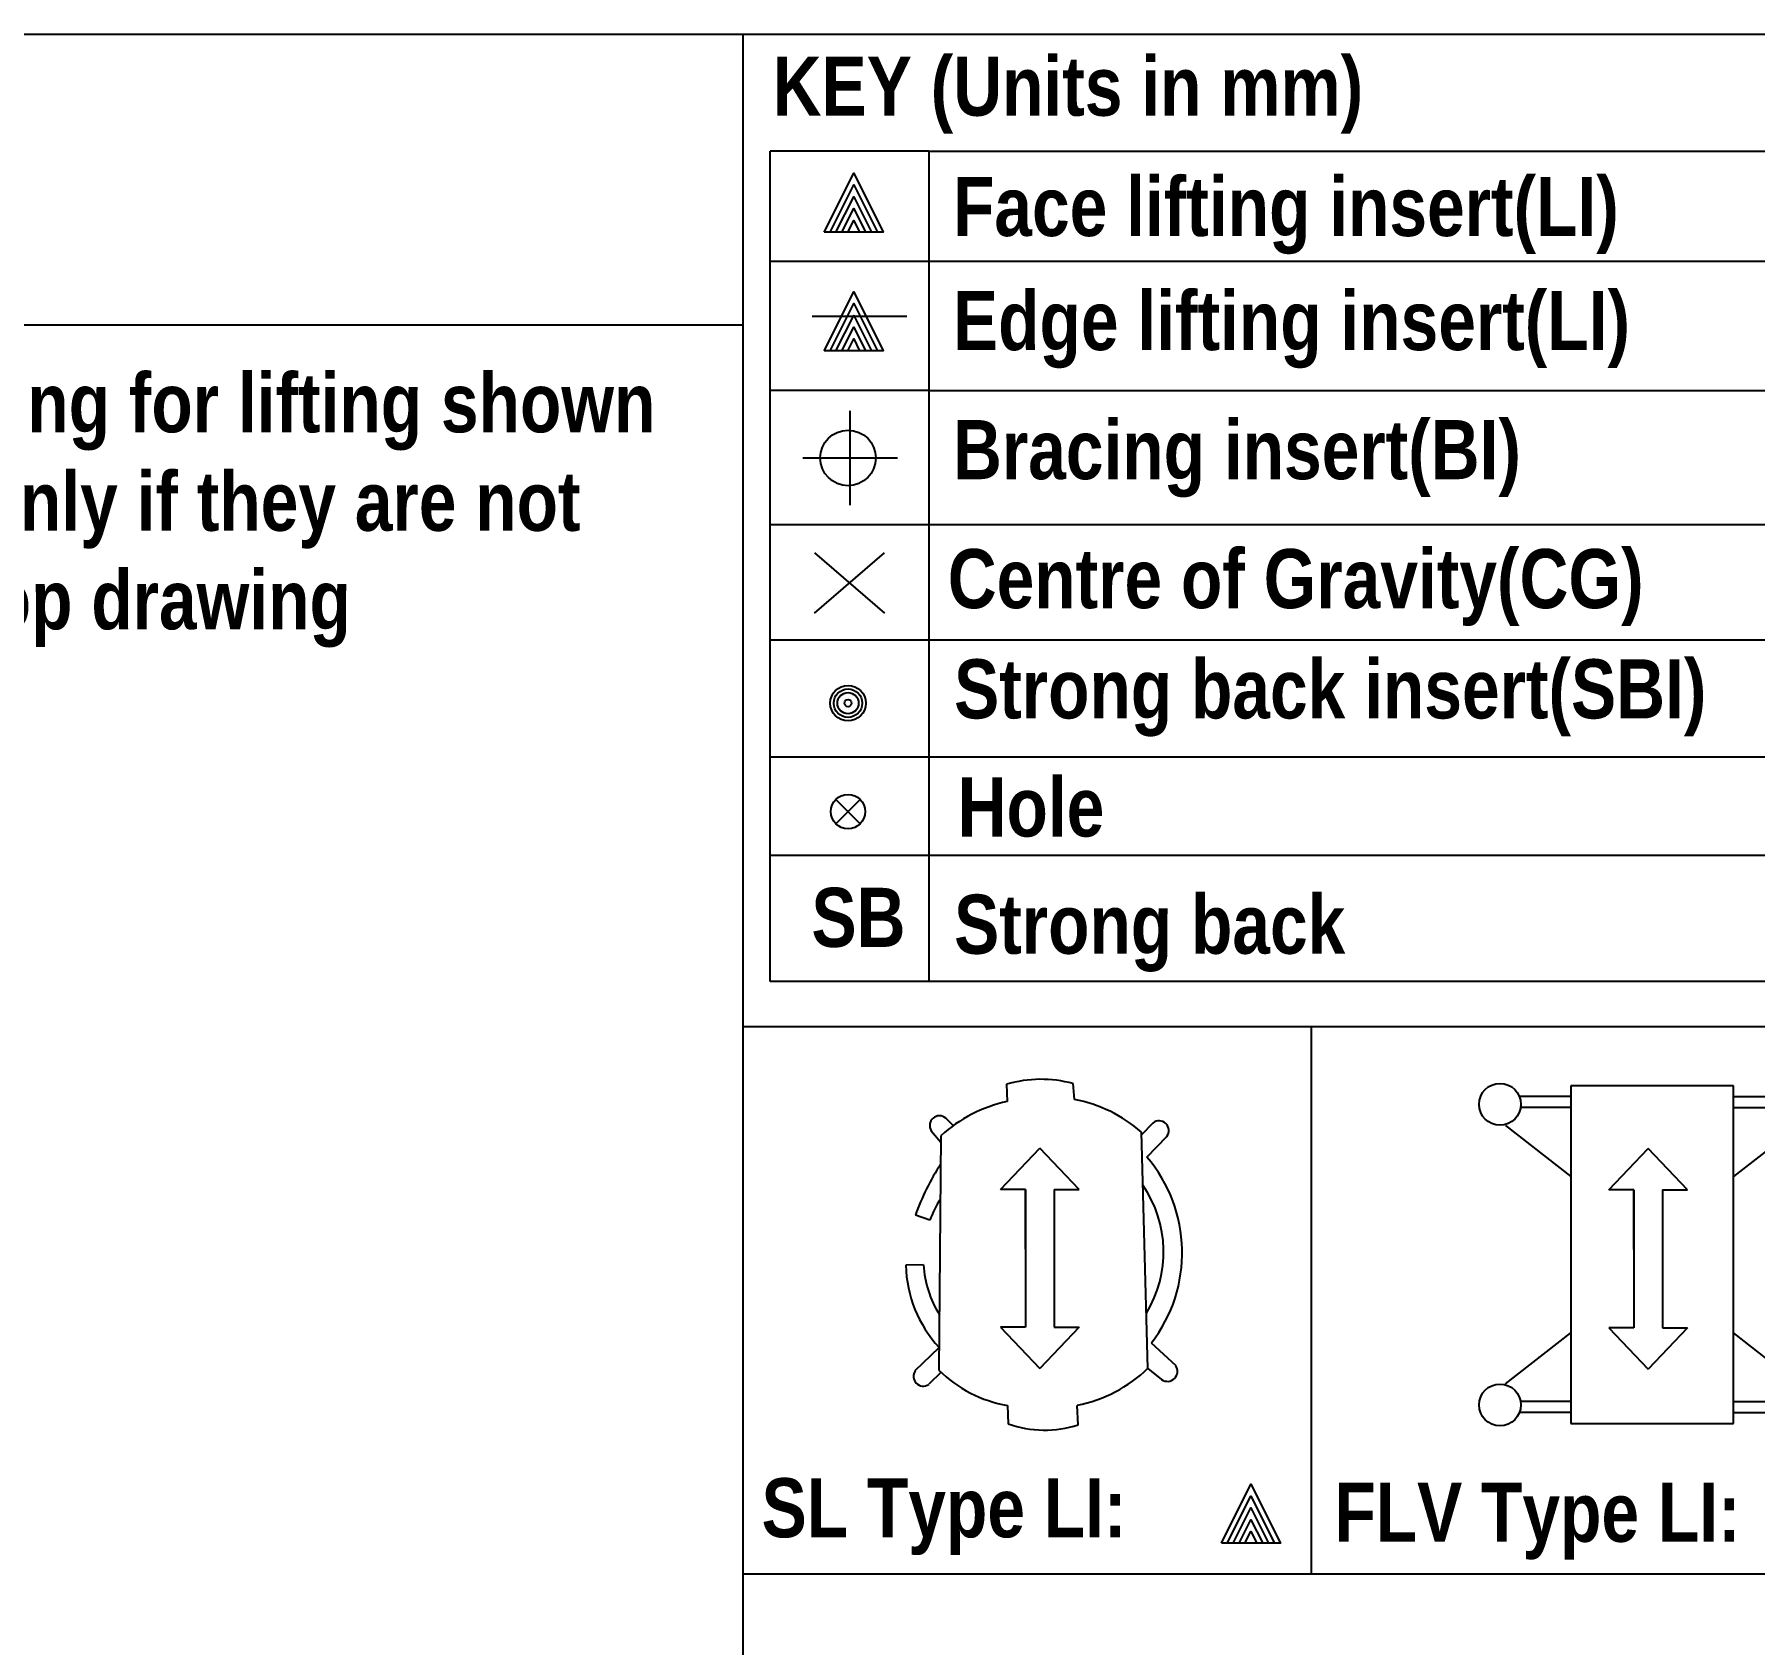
# Model space of a CAD drawing. Header units: millimetres. Extents: x 0 to 16589, y 0 to 10791.
# Drawn here: x 9669 to 14221, y 6529 to 10791 of the extents above; entities that cross this region are included whole.
import ezdxf

# ---------------------------------------------------------------- set-up
doc = ezdxf.new("R2010")
doc.units = ezdxf.units.MM
doc.header["$LTSCALE"] = 4
for name, color, linetype in [('background', 7, 'Continuous'), ('drawing', 7, 'Continuous'), ('inserts', 7, 'Continuous')]:
    doc.layers.add(name, color=color, linetype=linetype)
doc.styles.get("Standard").update_dxf_attribs({"font": 'techb___.ttf', "height": 200})

# ---------------------------------------------------------------- blocks, each defined once
blk = doc.blocks.new('A$C65BF2067')
at = {"layer": 'background'}
blk.add_line((-480.9, 0), (521.6, 0), dxfattribs=at)
blk = doc.blocks.new('SLtype')
at = {"layer": 'drawing', "color": 0}
for p, q in [((40.9, 288.2), (41.5, 273.6)), ((98.3, 275.3), (97.3, 288.8)), ((-22.8, 248.9), (-14.7, 239.1)), ((-4.1, 253.2), (-10.5, 259.6)), ((160.5, 47.8), (155, 247.8)), ((164.7, 255.4), (155.1, 245.4)), ((-14.6, 244.7), (-16.4, 46.3)), ((35.8, 199.3), (69.1, 234.2)), ((102.3, 199.3), (69.1, 234.2)), ((159.6, 226.6), (176.5, 244.1)), ((57, 199.3), (35.8, 199.3)), ((57, 148.8), (57, 199.3)), ((57, 199.3), (57, 82.6)), ((81.1, 199.3), (81.1, 82.6)), ((81.1, 199.3), (102.3, 199.3)), ((-24, 173.1), (-36.2, 177.4)), ((-29.4, 135.4), (-44.3, 135)), ((57, 82.6), (35.8, 82.6)), ((35.8, 82.6), (69.1, 47.7)), ((102.3, 82.6), (69.1, 47.7)), ((81.1, 82.6), (102.3, 82.6)), ((-36.3, 45.9), (-16.2, 65.5)), ((163.4, 69.3), (184, 50.1)), ((-14.5, 44.5), (-24.9, 34.3)), ((160.5, 47.8), (172.1, 38.4)), ((41.7, 16.4), (42.4, 1)), ((101.5, 0), (100.8, 16.5))]:
    blk.add_line(p, q, dxfattribs=at)
for centre, radius, start, end in [((70.1, 189.7), 102.7, 74.6353, 106.5323), ((68, 153.1), 123.4, 102.428, 132.0661), ((76.6, 158.6), 118.7, 48.6073, 79.4486), ((-15.9, 253.3), 8.2, 49.388, 212.6908), ((170, 249.1), 8.2, 322.6879, 129.5399), ((159.4, 107.8), 207.6, 147.0687, 160.3973), ((64.7, 145.6), 124.8, 322.2987, 40.462), ((62.4, 141.4), 92, 147.3467, 159.8597), ((74.2, 146.3), 99.6, 328.6031, 34.5228), ((62.3, 137.6), 106.6, 181.3968, 222.5834), ((62.4, 141.4), 92, 183.7717, 211.6538), ((-29.6, 41), 8.19, 144.418, 304.6791), ((59.6, 122.8), 107.8, 225.2161, 260.4549), ((77, 134.6), 120.4, 281.4091, 313.906), ((177, 45.3), 8.5, 234.6524, 34.0091), ((73.4, 85.7), 90.2, 249.9022, 288.1699)]:
    blk.add_arc(centre, radius, start, end, dxfattribs=at)
blk = doc.blocks.new('flv')
at = {"layer": 'inserts'}
for p, q in [((0, 276.7), (-42.9, 276.7)), ((0, 285.9), (0, 0)), ((137.7, 285.9), (0, 285.9)), ((137.7, 0), (137.7, 285.9)), ((137.7, 276.7), (180.6, 276.7)), ((0, 267.4), (-42.9, 267.4)), ((137.7, 267.4), (180.6, 267.4)), ((-55.2, 252.3), (0, 209)), ((192.9, 252.3), (137.7, 209)), ((-55.2, 33.6), (0, 76.9)), ((192.9, 33.6), (137.7, 76.9)), ((0, 18.6), (-42.9, 18.6)), ((137.7, 18.6), (180.6, 18.6)), ((0, 9.3), (-42.9, 9.3)), ((0, 0), (137.7, 0)), ((137.7, 9.3), (180.6, 9.3))]:
    blk.add_line(p, q, dxfattribs=at)
for centre in [(-59.9, 270.2), (197.6, 270.2), (-59.9, 15.8), (197.6, 15.8)]:
    blk.add_circle(centre, 17.7, dxfattribs=at)
blk = doc.blocks.new('FlvTyp')
at = {"layer": 'drawing', "color": 0}
for p, q in [((32.2, 197.8), (65.4, 232.7)), ((98.6, 197.8), (65.4, 232.7)), ((53.3, 197.8), (32.2, 197.8)), ((53.3, 147.3), (53.3, 197.8)), ((53.3, 197.8), (53.3, 81.1)), ((77.5, 197.8), (77.5, 81.1)), ((77.5, 197.8), (98.6, 197.8)), ((53.3, 81.1), (32.2, 81.1)), ((32.2, 81.1), (65.4, 46.2)), ((98.6, 81.1), (65.4, 46.2)), ((77.5, 81.1), (98.6, 81.1))]:
    blk.add_line(p, q, dxfattribs=at)
blk.add_blockref('flv', (0, 0), dxfattribs=at)

msp = doc.modelspace()

# ---------------------------------------------------------------- linework, layer by layer
at = {"layer": 'background'}
for p, q in [((11543.22, 10791.15), (11543.22, 0)), ((12035.45, 10481.74), (11615.61, 10481.74)), ((11615.61, 8284.02), (11615.61, 10481.74)), ((12035.45, 10481.74), (12035.45, 8284.02)), ((0, 10022.82), (11543.22, 10022.82)), ((11726.64, 10044.99), (11976.87, 10044.99)), ((12035.45, 9848.68), (11615.61, 9848.68)), ((11827.07, 9544.97), (11827.07, 9795.2)), ((11701.95, 9670.09), (11952.18, 9670.09)), ((11701.95, 9670.09), (11952.18, 9670.09)), ((11732.82, 9419.11), (11918.25, 9259.12)), ((11732.82, 9259.12), (11918.25, 9419.11)), ((11543.22, 8164.87), (14679.03, 8164.87))]:
    msp.add_line(p, q, dxfattribs=at)
at = {"layer": 'background', "color": 0}
for p, q in [((11789.4, 8701.89), (11853.92, 8766.41)), ((11853.92, 8701.89), (11789.4, 8766.41)), ((13047.53, 8164.87), (13047.53, 6717.03))]:
    msp.add_line(p, q, dxfattribs=at)
at = {"layer": 'background'}
for points in [[(0, 0), (16577.72, 0), (16577.72, 10791.15), (0, 10791.15)], [(11758.5, 10267.58), (11836.69, 10423.98), (11914.89, 10267.58)], [(11774.13, 10267.58), (11836.69, 10392.7), (11899.25, 10267.58)], [(11789.77, 10267.58), (11836.69, 10361.42), (11883.61, 10267.58)], [(11805.41, 10267.58), (11836.69, 10330.14), (11867.97, 10267.58)], [(11821.05, 10267.58), (11836.69, 10298.86), (11852.33, 10267.58)], [(11758.5, 9953.7), (11836.69, 10110.09), (11914.89, 9953.7)], [(11774.13, 9953.7), (11836.69, 10078.81), (11899.25, 9953.7)], [(11789.77, 9953.7), (11836.69, 10047.53), (11883.61, 9953.7)], [(11805.41, 9953.7), (11836.69, 10016.26), (11867.97, 9953.7)], [(11821.05, 9953.7), (11836.69, 9984.98), (11852.33, 9953.7)], [(12809.5, 6797.4), (12887.69, 6953.79), (12965.89, 6797.4)], [(12825.14, 6797.4), (12887.69, 6922.51), (12950.25, 6797.4)], [(12840.78, 6797.4), (12887.69, 6891.23), (12934.61, 6797.4)], [(12856.42, 6797.4), (12887.69, 6859.95), (12918.97, 6797.4)], [(12872.06, 6797.4), (12887.69, 6828.67), (12903.33, 6797.4)]]:
    msp.add_lwpolyline(points, close=True, dxfattribs=at)
msp.add_circle((11821.66, 9670.09), 73.54, dxfattribs=at)
at = {"layer": 'background', "color": 0}
for centre, radius in [((11821.66, 9021.11), 46.92), ((11821.66, 9021.11), 37.53), ((11821.66, 9021.11), 28.15), ((11821.66, 9021.11), 9.38), ((11821.66, 8734.15), 45.63)]:
    msp.add_circle(centre, radius, dxfattribs=at)
at = {"layer": 'drawing', "color": 0}
for p, q in [((12035.45, 10481.74), (14629.97, 10481.74)), ((11615.61, 10190.6), (14629.97, 10190.6)), ((12035.45, 9848.68), (14629.97, 9848.68)), ((11615.61, 9493.65), (14629.97, 9493.65)), ((11615.61, 9188.44), (14629.97, 9188.44)), ((11615.61, 8878.68), (14629.97, 8878.68)), ((11615.61, 8619.03), (14629.97, 8619.03)), ((14629.97, 8284.02), (11615.61, 8284.02))]:
    msp.add_line(p, q, dxfattribs=at)

# ---------------------------------------------------------------- block references
at = {"layer": 'background', "color": 0, "xscale": 3.127870858412617, "yscale": 3.127870858412617, "zscale": 3.127870858412617}
for name, p in [('SLtype', (12113.15, 7110.93)), ('SLtype', (12113.15, 7110.93)), ('A$C65BF2067', (13047.53, 6717.03))]:
    msp.add_blockref(name, p, dxfattribs=at)
at = {"layer": 'drawing', "color": 0, "xscale": 3.127870858412617, "yscale": 3.127870858412617, "zscale": 3.127870858412617}
msp.add_blockref('FlvTyp', (13734.19, 7114.21), dxfattribs=at)
msp.add_blockref('FlvTyp', (13734.19, 7114.21), dxfattribs=at)

# ---------------------------------------------------------------- texts
at = {"layer": 'background', "char_height": 156.3935, "attachment_point": 1}
for s, insert, width in [('{\\fTechnicBold|b1|i0|c2|p2;KEY (Units in mm)}', (11622.4, 10732.33), 2307.5665), ('\\pxt4;{\\fTechnicBold|b0|i0|c2|p2;SB}', (11724.92, 8532.36), 2349.813)]:
    msp.add_mtext(s, dxfattribs=dict(at, insert=insert, width=width))
at = {"layer": 'background', "color": 0, "insert": (11543.22, 6969.66), "char_height": 156.3935, "width": 6255.7417, "attachment_point": 1}
msp.add_mtext(' {\\fTechnicBold|b0|i0|c2|p2;SL Type LI:}', dxfattribs=at)
at = {"layer": 'drawing', "color": 0, "attachment_point": 1}
for s, width, heights, insert, char_height in [('{\\fTechnicBold|b0|i0|c2|p2;Face lifting insert(LI)}', 2374.9207, [194.81], (12099.44, 10413.81), 156.3935), ('{\\fTechnicBold|b0|i0|c2|p2;Edge lifting insert(LI)}', 2374.9207, [0], (12099.44, 10111.92), 156.3935), ('{\\fTechnicBold|b0|i0|c2|p2;Additional reinforcing for lifting shown here are required only if they are not provided in the shop drawing}', 3306.4461, [0], (8007.66, 9894.36), 156.39354), ('{\\fTechnicBold|b0|i0|c2|p2;Bracing insert(BI)}', 2346.7346, [0], (12099.44, 9770.27), 156.3935), ('{\\fTechnicBold|b0|i0|c2|p2;Centre of Gravity(CG)}', 2369.5265, [0], (12085.56, 9428.91), 156.3935), ('{\\fTechnicBold|b0|i0|c2|p2;Strong back insert(SBI)}', 2542.7455, [0], (12102.36, 9137.09), 156.3935), ('{\\fTechnicBold|b0|i0|c2|p2;Hole}', 2424.0999, [0], (12111.73, 8824.54), 156.3935), ('{\\fTechnicBold|b0|i0|c2|p2;Strong back}', 2424.0999, [0], (12102.36, 8514.26), 156.3935)]:
    msp.add_mtext_dynamic_manual_height_columns(s, width=width, gutter_width=781.97, heights=heights, dxfattribs=dict(at, insert=insert, char_height=char_height))
at = {"layer": 'drawing', "color": 0, "insert": (13108.61, 6957.81), "char_height": 156.3935, "width": 6255.7417, "attachment_point": 1}
msp.add_mtext('{\\fTechnicBold|b0|i0|c2|p2;FLV Type LI:}', dxfattribs=at)

doc.saveas('drawing.dxf')
